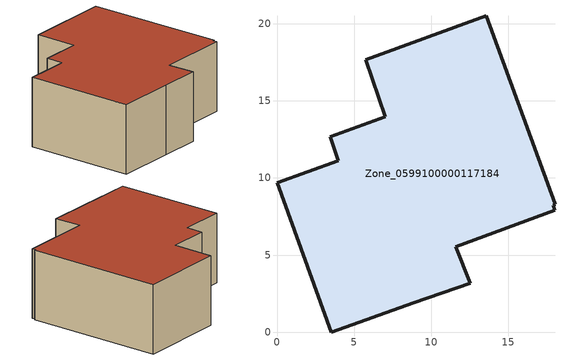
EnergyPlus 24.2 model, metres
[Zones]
Zone_0599100000117184
 floor ground (C_G): 7.03,13.98 5.74,17.67 13.56,20.51 18.02,8.3 17.9,8.24 18.02,7.92 11.58,5.54 12.52,3.16 8.86,1.9 3.53,0 0,9.7 3.98,11.11 3.46,12.68 z0
 wall outside (C_F): 5.74,17.67 7.03,13.98 3.46,12.68 3.98,11.11 0,9.7 3.53,0 8.86,1.9 12.52,3.16 11.58,5.54 18.02,7.92 17.9,8.24 18.02,8.3 13.56,20.51 5.74,17.67 z0:6.57
 roof outside (C_R): 18.02,8.3 13.56,20.51 5.74,17.67 7.03,13.98 3.46,12.68 3.98,11.11 0,9.7 3.53,0 8.86,1.9 12.52,3.16 11.58,5.54 18.02,7.92 17.9,8.24 z6.57
[BUILDING]
Pand.0599100000117184: North Axis=0; Terrain=City; Loads Convergence Tolerance Value=0.04; Temperature Convergence Tolerance Value=0.4; Solar Distribution=FullExterior; Maximum Number of Warmup Days=25; Minimum Number of Warmup Days=1
[Site:Location]
Rotterdam.The.Hague.AP_ZH_NLD Design_Conditions: Latitude=51.96; Longitude=4.45; Time Zone=1; Elevation=-4.5
[SITE:GROUNDTEMPERATURE:BUILDINGSURFACE]
18, 18, 18, 18, 18, 18, 18, 18, 18, 18, 18, 18
[MATERIAL] Thermal Absorptance=0.9; Solar Absorptance=0.7; Visible Absorptance=0.7
Name | Roughness | Thickness | Conductivity | Density | Specific Heat
G.D.1965 | MediumSmooth | 0.15 | 1 | 540 | 1210
F.D.1965 | Rough | 0.3 | 0.857143 | 1920 | 840
R.D.1965 | MediumRough | 0.2 | 0.08 | 1500 | 1000
[CONSTRUCTION]
C_G: G.D.1965
C_F: F.D.1965
C_R: R.D.1965
[ZONE]
Zone_0599100000117184: Type=1; Multiplier=1; Ceiling Height=Autocalculate; Volume=Autocalculate; Floor Area=autocalculate; Part of Total Floor Area=Yes
[ZONEINFILTRATION:DESIGNFLOWRATE]
Infil_Zone_0599100000117184: Zone or ZoneList or Space or SpaceList=Zone_0599100000117184; Schedule=AlwaysOn; Design Flow Rate Calculation Method=Flow/Area; Flow Rate per Floor Area=0.0042; Constant Term Coefficient=1; Temperature Term Coefficient=0; Velocity Term Coefficient=0; Velocity Squared Term Coefficient=0
[HVACTEMPLATE:ZONE:IDEALLOADSAIRSYSTEM]
Zone_0599100000117184: Maximum Heating Supply Air Temperature=50; Minimum Cooling Supply Air Temperature=13; Maximum Heating Supply Air Humidity Ratio=0.0156; Minimum Cooling Supply Air Humidity Ratio=0.0077; Heating Limit=NoLimit; Cooling Limit=NoLimit; Dehumidification Control Type=ConstantSensibleHeatRatio; Cooling Sensible Heat Ratio=0.7; Dehumidification Setpoint=60; Humidification Control Type=None; Humidification Setpoint=30; Outdoor Air Method=None; Outdoor Air Flow Rate per Person=0.00944; Outdoor Air Flow Rate per Zone Floor Area=0; Outdoor Air Flow Rate per Zone=0; Demand Controlled Ventilation Type=None; Outdoor Air Economizer Type=NoEconomizer; Heat Recovery Type=None; Sensible Heat Recovery Effectiveness=0.7; Latent Heat Recovery Effectiveness=0.65
[ZONECONTROL:THERMOSTAT]
ThermostatControl_Zone_0599100000117184: Zone or ZoneList=Zone_0599100000117184; Control Type Schedule=DualSetpointControlType; Control 1=Thermostat_Zone_0599100000117184; Temperature Difference Between Cutout And Setpoint=0
[THERMOSTATSETPOINT:DUALSETPOINT]
Thermostat_Zone_0599100000117184: Heating Setpoint Temperature Schedule=HeatingSetpoint_Zone_0599100000117184; Cooling Setpoint Temperature Schedule=CoolingSetpoint_Zone_0599100000117184
[SCHEDULE:COMPACT]
HeatingSetpoint_Zone_0599100000117184: Through: 12/31, For: AllDays, Until: 24:00, 21
CoolingSetpoint_Zone_0599100000117184: Through: 12/31, For: AllDays, Until: 24:00, 24
DualSetpointControlType: Through: 12/31, For: AllDays, Until: 24:00, 4
AlwaysOn: Through: 12/31, For: AllDays, Until: 24:00, 1
